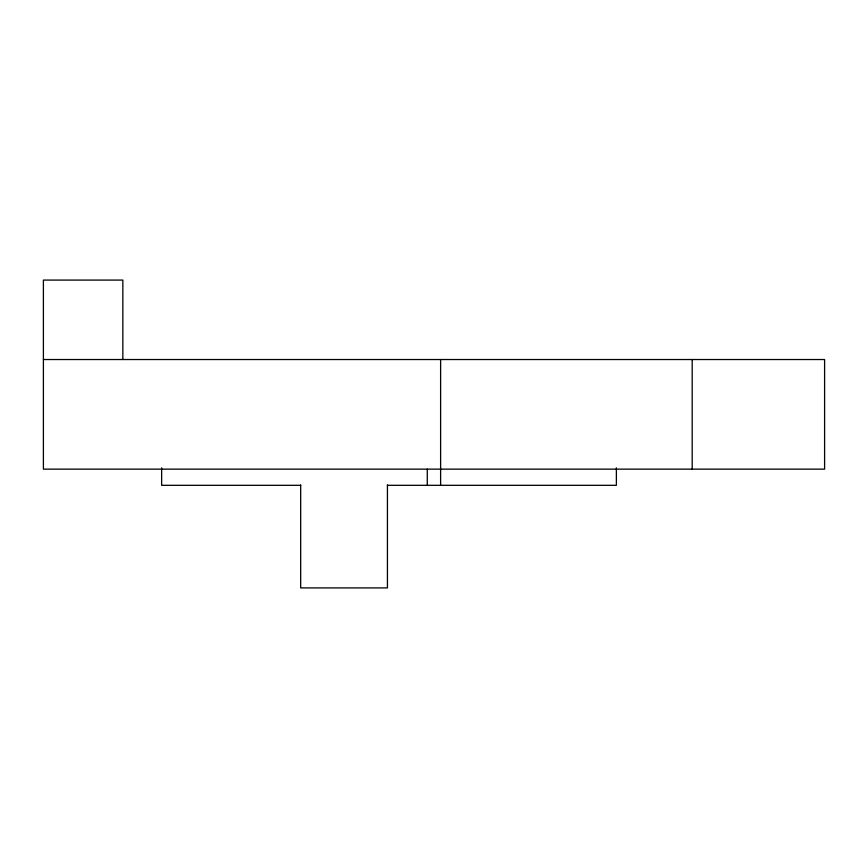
<?xml version="1.0" encoding="UTF-8"?>
<svg xmlns="http://www.w3.org/2000/svg" width="868" height="868" viewBox="0 0 868 868"><rect width="100%" height="100%" fill="white"/><g stroke="black" fill="none" stroke-linecap="round" stroke-linejoin="round"><path stroke-width="1.3" d="M43.4 359.526L824.6 359.526L824.6 469.143L43.4 469.143L43.4 280.082L122.844 280.082L122.844 359.526M300.675 485.31L161.643 485.31L161.643 467.863M387.432 485.31L616.389 485.31L616.378 467.863M692.197 359.526L692.197 469.143M440.618 359.526L440.618 485.31M427.284 469.143L427.284 485.31M387.432 484.93L387.432 587.918L300.675 587.918L300.675 484.93"/></g></svg>
